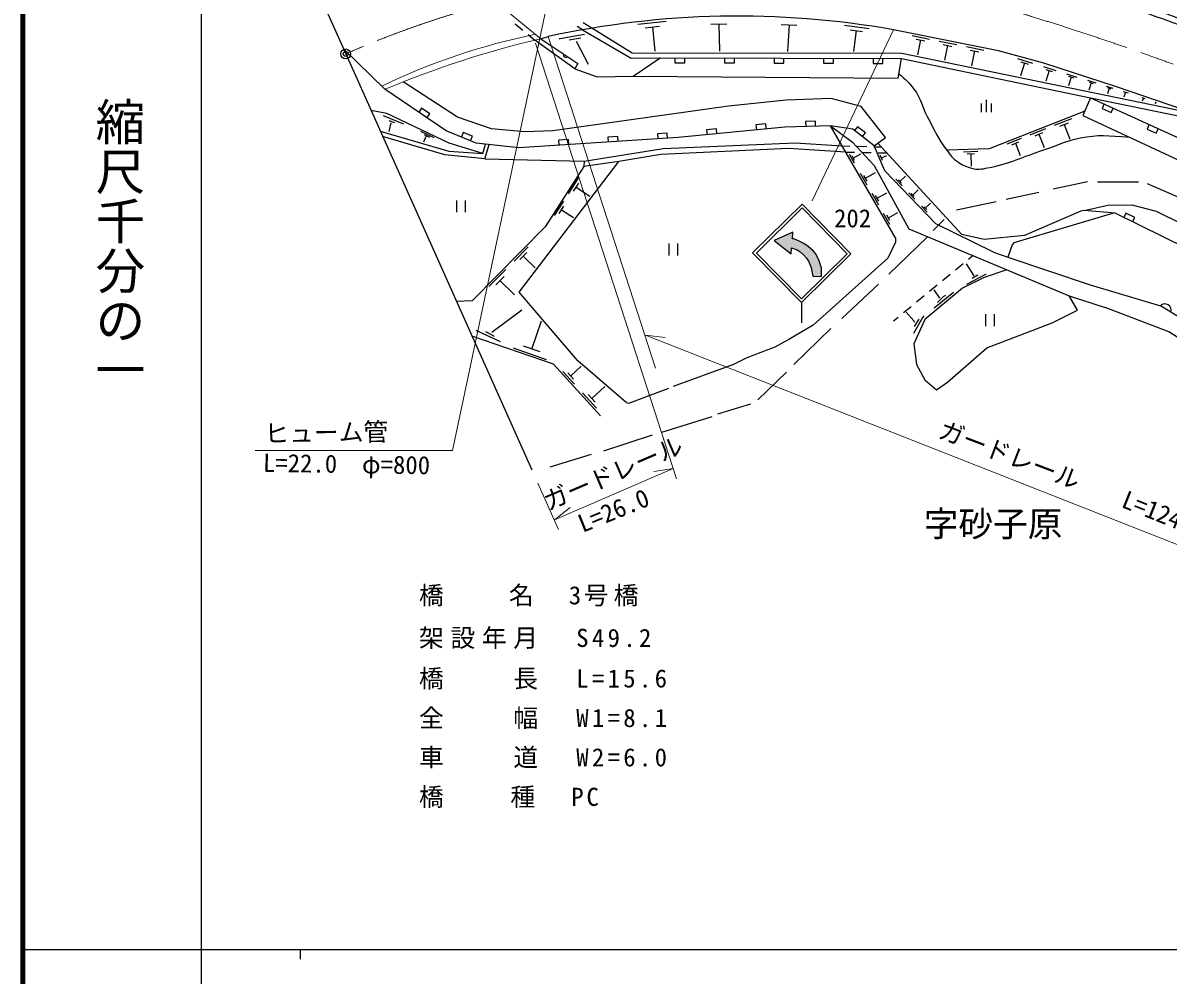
# Model space of a CAD drawing. Units: millimetres, scale not verified. Extents: x 40000 to 680000, y 20000 to 380000.
# Drawn here: x 40000 to 155610, y 202409 to 298490 of the extents above; entities that cross this region are included whole.
import ezdxf
from ezdxf.enums import TextEntityAlignment as Align

# ---------------------------------------------------------------- set-up
doc = ezdxf.new("R2010")
doc.units = ezdxf.units.MM
doc.header["$LTSCALE"] = 1000
doc.header["$PDMODE"] = 32
doc.header["$PDSIZE"] = 500
doc.linetypes.add('CHAIN', pattern=[18.5, 12, -1.5, 3.5, -1.5])
for name, color, linetype, lineweight in [('M-BGD', 7, 'Continuous', 25), ('M-BMK', 2, 'CHAIN', 13), ('M-BMK-SRVR', 3, 'Continuous', 25), ('M-STR-HTXT', 7, 'Continuous', 13), ('M-STR-STRC', 7, 'Continuous', 25), ('M-STR-STRI', 7, 'Continuous', 13), ('M-TTL', 2, 'Continuous', 140), ('M-TTL-BAND', 7, 'Continuous', 25)]:
    doc.layers.add(name, color=color, linetype=linetype, lineweight=lineweight)
doc.layers.add('M-BMK-HTXT', color=7, linetype='Continuous')
doc.layers.add('M-OTRS', color=6, linetype='Continuous')
doc.styles.add('@ＭＳ ゴシック', font='')
doc.styles.add('ＭＳ ゴシック', font='')
doc.styles.get('@ＭＳ ゴシック').set_extended_font_data('@MS Gothic')
doc.styles.get('ＭＳ ゴシック').set_extended_font_data('MS Gothic')

msp = doc.modelspace()

# ---------------------------------------------------------------- hatches: boundary and pattern name
at = {"layer": 'M-STR-STRC'}
msp.add_hatch(color=256, dxfattribs=at).paths.add_polyline_path([(117595, 275777), (117545, 275188), (115848, 276547), (117729, 277378), (117693, 276698), (117844, 276697), (118296, 276512), (118853, 276221), (119273, 275915), (119813, 275442), (120038, 275199), (120395, 274471), (120631, 273758), (120624, 272912), (119733, 272920), (119661, 273434), (119589, 273797), (119411, 274206), (119307, 274434), (119113, 274753), (118798, 275088), (118483, 275377), (118152, 275576)])
msp.add_hatch(color=256, dxfattribs=at).paths.add_polyline_path([(117595, 275777), (117545, 275188), (115848, 276547), (117729, 277378), (117693, 276698), (117844, 276697), (118296, 276512), (118853, 276221), (119273, 275915), (119813, 275442), (120038, 275199), (120395, 274471), (120631, 273758), (120624, 272912), (119733, 272920), (119661, 273434), (119589, 273797), (119411, 274206), (119307, 274434), (119113, 274753), (118798, 275088), (118483, 275377), (118152, 275576)])

# ---------------------------------------------------------------- linework, layer by layer
at = {"layer": 'M-BGD'}
for p, q in [((89683, 298396), (90456, 297762)), ((97429, 297955), (96549, 298486)), ((102063, 298371), (104946, 298652)), ((109456, 298361), (111077, 298396)), ((110266, 298378), (110326, 295622)), ((116560, 298343), (118138, 298252)), ((117349, 298297), (117193, 295614)), ((90998, 297318), (91694, 296747)), ((96507, 297797), (95961, 298129)), ((102826, 298009), (104268, 298149)), ((103547, 298079), (103786, 295628)), ((122933, 298260), (125420, 297924)), ((123504, 297803), (124748, 297635)), ((124126, 297719), (123840, 295605)), ((129789, 297205), (131537, 296852)), ((92287, 296887), (93033, 297110)), ((92287, 296887), (96031, 294391)), ((95133, 296788), (96337, 296986)), ((95840, 296661), (97076, 294336)), ((130173, 296855), (131047, 296678)), ((130610, 296766), (130309, 295281)), ((132512, 296654), (134269, 296299)), ((132898, 296302), (133777, 296124)), ((133337, 296213), (133035, 294720)), ((135244, 296102), (137011, 295744)), ((104329, 294978), (128706, 294898)), ((105829, 294973), (105827, 294473)), ((106827, 294469), (106829, 294969)), ((110829, 294956), (110827, 294456)), ((111827, 294453), (111829, 294953)), ((115829, 294940), (115827, 294440)), ((116827, 294437), (116829, 294937)), ((120829, 294923), (120827, 294423)), ((121827, 294420), (121829, 294920)), ((125829, 294907), (125827, 294407)), ((126827, 294404), (126829, 294904)), ((135633, 295747), (136516, 295569)), ((136074, 295658), (135771, 294156)), ((140421, 294893), (141938, 294420)), ((105827, 294473), (106827, 294469)), ((110827, 294456), (111827, 294453)), ((115827, 294440), (116827, 294437)), ((120827, 294423), (121827, 294420)), ((125827, 294407), (126827, 294404)), ((141108, 294429), (140706, 293139)), ((140729, 294547), (141488, 294311)), ((143016, 294084), (144288, 293688)), ((143592, 293695), (143255, 292614)), ((143274, 293794), (143910, 293596)), ((145353, 293356), (146404, 293028)), ((145829, 293034), (145551, 292141)), ((145566, 293116), (146092, 292953)), ((147458, 292700), (148309, 292434)), ((147631, 292506), (148057, 292373)), ((147844, 292439), (147618, 291716)), ((149354, 292109), (150026, 291900)), ((149658, 291903), (149480, 291332)), ((149490, 291956), (149826, 291851)), ((151061, 291577), (151572, 291418)), ((151316, 291497), (151157, 290987)), ((136768, 289471), (136768, 290346)), ((137268, 289471), (137268, 290721)), ((137768, 289471), (137768, 290346)), ((147786, 290934), (208141, 263326)), ((149150, 290310), (148942, 289855)), ((152958, 290963), (153263, 290858)), ((153111, 290910), (153006, 290606)), ((154289, 290505), (154432, 290456)), ((154361, 290480), (154311, 290337)), ((76378, 289138), (78416, 288297)), ((80244, 289887), (79964, 289474)), ((81072, 289325), (80244, 289887)), ((80791, 288912), (81072, 289325)), ((147017, 289135), (206962, 261265)), ((148942, 289855), (149851, 289439)), ((149851, 289439), (150059, 289894)), ((76926, 288641), (77505, 288438)), ((77155, 288418), (76951, 287520)), ((114992, 288294), (113996, 288196)), ((113996, 288196), (114046, 287698)), ((115041, 287797), (114992, 288294)), ((120017, 288565), (119018, 288538)), ((119018, 288538), (119031, 288038)), ((120031, 288065), (120017, 288565)), ((124262, 288013), (123954, 287619)), ((125050, 287397), (124262, 288013)), ((144131, 288157), (145881, 288849)), ((144672, 288067), (145547, 288414)), ((145110, 288241), (145699, 286753)), ((153697, 288230), (153489, 287775)), ((80136, 287578), (81474, 286928)), ((80677, 287017), (80454, 286456)), ((80499, 287221), (81034, 286960)), ((84454, 287431), (84263, 286969)), ((85378, 287051), (84454, 287431)), ((85188, 286588), (85378, 287051)), ((100064, 287029), (99067, 286965)), ((99067, 286965), (99099, 286466)), ((100096, 286530), (100064, 287029)), ((105054, 287349), (104056, 287285)), ((104056, 287285), (104088, 286786)), ((105086, 286850), (105054, 287349)), ((110016, 287803), (109021, 287704)), ((109021, 287704), (109070, 287207)), ((110065, 287305), (110016, 287803)), ((124742, 287003), (125050, 287397)), ((139379, 286276), (140827, 286849)), ((141684, 287188), (143279, 287819)), ((142177, 287107), (142975, 287422)), ((142576, 287265), (143113, 285909)), ((153489, 287775), (154398, 287359)), ((154398, 287359), (154606, 287814)), ((86434, 285321), (86685, 286256)), ((86649, 284776), (87056, 286215)), ((95075, 286709), (94077, 286645)), ((94077, 286645), (94109, 286146)), ((95107, 286210), (95075, 286709)), ((122709, 286081), (123490, 286061)), ((124190, 286042), (125190, 286016)), ((125889, 285997), (126670, 285977)), ((134773, 277128), (126317, 286363)), ((139827, 286202), (140551, 286489)), ((140189, 286345), (140677, 285114)), ((123067, 285463), (123946, 285444)), ((123957, 284325), (123446, 285208)), ((123961, 284622), (123706, 285064)), ((123834, 284843), (124585, 285277)), ((124646, 285428), (125646, 285407)), ((126345, 285391), (127224, 285372)), ((126791, 284596), (126554, 285137)), ((126673, 284866), (127214, 285103)), ((134943, 285492), (136411, 285536)), ((135317, 285283), (136051, 285305)), ((135684, 285294), (135721, 284046)), ((125238, 282110), (124547, 283304)), ((125072, 282811), (126086, 283398)), ((95086, 281243), (96133, 282877)), ((95593, 281495), (96116, 282312)), ((125244, 282512), (124899, 283109)), ((128757, 282054), (128119, 282719)), ((128698, 282316), (128379, 282648)), ((128538, 282482), (129103, 283024)), ((147473, 282462), (144002, 281700)), ((148489, 282462), (152638, 282462)), ((153485, 282293), (157379, 280600)), ((95855, 281903), (97244, 281014)), ((126392, 280115), (125726, 281266)), ((126398, 280503), (126065, 281078)), ((126232, 280791), (127210, 281356)), ((130042, 280716), (129435, 281348)), ((129985, 280965), (129681, 281281)), ((129833, 281123), (130371, 281640)), ((142563, 281362), (139261, 280684)), ((83774, 280581), (83774, 279381)), ((84674, 279381), (84674, 280581)), ((93681, 279048), (94607, 280494)), ((94129, 279270), (94592, 279994)), ((131297, 279408), (130720, 280010)), ((131243, 279645), (130954, 279946)), ((131099, 279796), (131610, 280287)), ((138245, 280430), (134265, 279584)), ((94361, 279632), (95591, 278845)), ((127522, 278162), (126881, 279271)), ((127528, 278535), (127207, 279090)), ((127368, 278812), (128310, 279358)), ((132995, 278652), (131895, 277552)), ((150083, 279296), (140023, 276282)), ((146796, 279499), (141123, 277044)), ((147150, 279570), (146796, 279499)), ((151357, 279298), (151136, 278849)), ((152254, 278856), (151357, 279298)), ((152033, 278407), (152254, 278856)), ((129439, 277721), (145611, 270948)), ((128085, 276366), (127323, 274758)), ((131302, 276874), (127407, 273149)), ((128085, 276790), (128085, 276366)), ((137059, 276620), (134773, 277128)), ((141123, 277044), (137059, 276620)), ((89599, 274464), (91003, 275891)), ((90164, 274610), (90866, 275324)), ((105220, 276230), (105220, 275030)), ((106120, 275030), (106120, 276230)), ((137991, 275350), (139430, 274842)), ((139853, 276112), (139430, 274842)), ((140023, 276282), (139853, 276112)), ((90515, 274967), (91727, 273774)), ((127323, 274758), (119787, 267984)), ((134908, 274175), (134136, 273540)), ((136039, 272978), (135262, 274169)), ((135920, 275007), (135449, 274620)), ((139430, 274842), (147727, 272048)), ((87053, 271876), (88751, 273602)), ((87736, 272053), (88585, 272916)), ((133596, 273095), (132823, 272460)), ((136415, 273023), (135822, 272685)), ((139345, 273572), (137059, 272810)), ((88161, 272484), (89628, 271041)), ((126391, 272133), (122666, 268662)), ((134858, 271710), (131048, 268577)), ((132283, 272015), (131510, 271380)), ((137059, 272810), (134858, 271710)), ((147727, 272048), (154839, 269932)), ((130970, 270935), (130198, 270300)), ((132583, 270714), (132010, 271554)), ((133949, 271296), (132010, 269720)), ((145611, 270948), (149251, 269762)), ((146457, 269508), (145611, 270948)), ((87333, 267296), (90381, 269551)), ((129657, 269855), (128885, 269220)), ((143917, 268238), (146457, 269508)), ((91367, 265584), (92347, 268439)), ((128344, 268775), (127873, 268388)), ((131048, 268577), (129947, 266122)), ((130433, 268602), (129965, 267847)), ((137176, 269084), (137176, 267884)), ((137313, 265698), (143917, 268238)), ((138076, 267884), (138076, 269084)), ((85738, 267487), (88174, 266331)), ((86712, 267363), (87591, 266885)), ((119787, 267984), (117332, 266545)), ((121565, 267646), (117840, 264005)), ((117332, 266545), (115893, 265783)), ((129947, 266122), (130201, 264005)), ((92874, 264503), (89515, 265656)), ((92207, 265295), (90527, 265872)), ((115893, 265783), (113099, 264682)), ((133334, 262227), (137313, 265698)), ((95294, 262852), (96375, 263840)), ((111744, 264005), (105648, 261804)), ((113099, 264682), (111744, 264005)), ((130201, 264005), (131048, 262481)), ((95684, 262042), (94522, 263314)), ((95584, 262534), (95003, 263170)), ((117078, 263243), (114199, 260449)), ((131048, 262481), (132233, 261465)), ((97421, 260605), (98735, 261805)), ((101161, 260110), (105225, 261634)), ((132233, 261465), (133334, 262227)), ((97894, 259621), (96483, 261167)), ((97773, 260219), (97068, 260992)), ((100907, 260195), (101161, 260110)), ((113437, 260026), (110135, 259010)), ((109543, 258756), (104463, 257147)), ((103531, 256893), (98621, 255284)), ((97351, 254946), (93202, 253676))]:
    msp.add_line(p, q, dxfattribs=at)
for points in [[(94152, 296903), (94222, 296903), (96707, 297343)], [(96507, 297797), (101399, 294945), (104329, 294978)], [(158471, 289278), (128732, 295401), (101499, 295432), (97429, 297955)], [(207575, 265441), (177219, 280634), (166748, 285580), (158471, 289278), (150409, 292051), (143078, 294416), (138499, 295684), (131082, 297146), (127901, 297791)], [(96031, 294391), (95715, 293861), (91694, 296747)], [(95715, 293861), (97965, 293044), (101606, 293130), (104329, 294978)], [(101606, 293130), (128357, 292911), (128706, 294898), (147786, 290934), (147017, 289135)], [(137991, 275350), (132178, 278202), (127018, 283577), (125924, 286079), (127085, 286918), (124612, 290057), (121603, 290873), (117066, 290680), (111230, 290089), (93494, 287599), (90656, 287484), (87316, 287792), (83877, 288974), (78373, 292535)], [(125924, 286079), (123767, 287765), (121539, 288105), (116917, 287982), (106147, 286918), (90055, 285886), (85745, 286359), (82714, 287606), (76551, 291791)], [(147786, 290934), (158461, 288744), (176738, 280271)], [(86434, 285321), (83023, 286339), (76731, 289348), (75135, 289661)], [(147213, 289592), (137558, 285770), (133259, 285641)], [(128085, 276790), (121539, 288105), (123764, 286461), (125924, 284106), (129439, 277721)], [(76069, 287576), (83009, 285550), (86434, 285321)], [(86649, 284776), (82579, 285192), (76318, 287018)], [(96657, 284524), (104626, 285804), (117977, 286385), (122709, 286081)], [(123067, 285463), (117292, 285822), (104408, 285210), (100144, 284489)], [(86649, 284776), (96657, 284524), (96619, 284008), (92727, 277929), (85360, 270440), (83769, 270371)], [(100907, 260195), (96034, 264396), (90108, 271322), (100144, 284489), (96619, 284008)], [(147150, 279570), (149520, 280108), (151949, 280130), (154400, 279506), (180128, 266822), (186416, 266016), (204763, 257420)], [(203528, 255652), (185550, 263824), (179262, 264985), (150262, 279280), (147150, 279570)], [(137243, 273118), (137173, 273086), (135255, 272105)], [(133137, 270991), (132898, 270838), (132316, 270293)], [(178775, 246440), (179012, 246569), (180302, 247407), (166001, 260697), (155682, 267308), (149251, 269762)], [(183728, 247695), (178457, 252998), (162059, 265551), (154839, 269932)], [(130042, 268287), (129956, 268411), (129172, 269309)], [(130940, 268927), (130844, 268803), (129917, 267150)], [(98320, 258858), (93580, 264050), (85332, 266880)]]:
    msp.add_lwpolyline(points, dxfattribs=at)
for centre, radius, start, end in [((103058, 151560), 156844, 66.25217, 75.31146), ((99464, 141994), 166446, 66.47586, 74.96939), ((112189, 209330), 89846, 79.92872, 102.31059), ((94814, 295269), 256, 158.98709, 313.62632), ((155296, 269521), 614, 339.43867, 138.05931)]:
    msp.add_arc(centre, radius, start, end, dxfattribs=at)
msp.add_open_spline([(128435, 293355), (129176, 292745), (129440, 292482), (129958, 291811), (130688, 290866), (130728, 290113), (131290, 289059), (132016, 287700), (132325, 286867), (133259, 285641), (133631, 285152), (133832, 284843), (134343, 284502), (134856, 284159), (135176, 283992), (135770, 283828), (136381, 283658), (136770, 283742), (137393, 283857), (139689, 284279), (140862, 284968), (143082, 285689), (144505, 286151), (145256, 286585), (146723, 286877), (148630, 287257), (149486, 287131), (151701, 286957)], degree=3, knots=[0, 0, 0, 0, 1, 1, 1, 2, 2, 2, 3, 3, 3, 4, 4, 4, 5, 5, 5, 6, 6, 6, 7, 7, 7, 8, 8, 8, 9, 9, 9, 9], dxfattribs=at)
at = {"layer": 'M-BMK'}
for centre, radius, start, end in [((112213, 205389), 98314, 72.41898, 113.77131), ((61176, 35971), 275246, 67.00745, 72.94352)]:
    msp.add_arc(centre, radius, start, end, dxfattribs=at)
at = {"layer": 'M-BMK-SRVR'}
for p, q in [((58000, 327946), (72584, 295362)), ((72584, 295362), (91368, 253393))]:
    msp.add_line(p, q, dxfattribs=at)
msp.add_circle((72584, 295362), 500, dxfattribs=at)
msp.add_point((72584, 295362), dxfattribs=at)
at = {"layer": 'M-OTRS'}
msp.add_point((72584, 295362), dxfattribs=at)
at = {"layer": 'M-STR-HTXT'}
for p, q in [((92883, 300287), (83364, 255335)), ((127901, 297791), (119694, 280534)), ((91763, 296432), (105995, 252486)), ((93033, 297110), (103870, 263666)), ((102854, 266968), (190907, 232340)), ((102854, 266968), (104841, 266743)), ((63461, 255335), (83364, 255335)), ((105660, 253519), (93669, 248352)), ((105688, 253519), (103709, 253230)), ((91978, 252031), (94061, 247375)), ((93669, 248352), (95238, 249591))]:
    msp.add_line(p, q, dxfattribs=at)
at = {"layer": 'M-STR-STRC'}
for p, q in [((118673, 280197), (113669, 275273)), ((118670, 279815), (114051, 275270)), ((123215, 275197), (118670, 279815)), ((123597, 275194), (118673, 280197)), ((113669, 275273), (118593, 270270)), ((114051, 275270), (118597, 270651)), ((118593, 270270), (123597, 275194)), ((118597, 270651), (123215, 275197)), ((118593, 270270), (118593, 268230))]:
    msp.add_line(p, q, dxfattribs=at)
msp.add_lwpolyline([(120624, 272912), (120631, 273758), (120395, 274471), (120038, 275199), (119813, 275442), (119273, 275915), (118853, 276221), (118296, 276512), (117844, 276697), (117693, 276698), (117729, 277378), (115848, 276547), (117545, 275188), (117595, 275777), (118152, 275576), (118483, 275377), (118798, 275088), (119113, 274753), (119307, 274434), (119411, 274206), (119589, 273797), (119661, 273434), (119733, 272920)], close=True, dxfattribs=at)
at = {"layer": 'M-STR-STRI'}
for p, q in [((92287, 296887), (83737, 303902)), ((76551, 291791), (72349, 295886))]:
    msp.add_line(p, q, dxfattribs=at)
for centre, radius, start, end in [((104858, 232732), 65924, 101.47926, 115.74582), ((114563, 201252), 98195, 103.11185, 112.77481)]:
    msp.add_arc(centre, radius, start, end, dxfattribs=at)
at = {"layer": 'M-TTL'}
msp.add_line((40000, 380000), (40000, 20000), dxfattribs=at)
at = {"layer": 'M-TTL-BAND'}
for p, q in [((58000, 370000), (58000, 20000)), ((40000, 205000), (579000, 205000)), ((68000, 205000), (68000, 204000))]:
    msp.add_line(p, q, dxfattribs=at)

# ---------------------------------------------------------------- texts
at = {"layer": 'M-BMK-HTXT', "style": 'ＭＳ ゴシック'}
msp.add_text('字砂子原', height=2566, dxfattribs=at).set_placement((130944, 245892), align=Align.BOTTOM_LEFT)
at = {"layer": 'M-STR-HTXT', "style": 'ＭＳ ゴシック'}
for s, rotation, p in [('ヒューム管', 0.882, (64403, 255598)), ('ガードレール', 339.132, (132086, 256185)), ('ガードレール', 23.25, (93254, 248742)), ('L=22.0\u3000φ=800', 359.125, (64222, 252646)), ('L=26.0', 22.242, (96711, 246514)), ('L=124.0', 338.258, (150577, 249153))]:
    msp.add_text(s, height=1833, rotation=rotation, dxfattribs=at).set_placement(p, align=Align.BOTTOM_LEFT)
at = {"layer": 'M-STR-HTXT', "char_height": 1833, "attachment_point": 7, "style": 'ＭＳ ゴシック'}
for s, insert in [('\\T1.21;橋\u3000\u3000名\u30003号橋', (79984, 239613)), ('\\T1.27;架設年月\u3000S49.2', (79984, 235317)), ('\\T1.27;橋\u3000\u3000長\u3000L=15.6', (79984, 231219)), ('\\T1.27;全\u3000\u3000幅\u3000W1=8.1', (79984, 227239)), ('\\T1.27;車\u3000\u3000道\u3000W2=6.0', (79984, 223259)), ('\\T1.23;橋\u3000\u3000種\u3000PC', (79984, 219279))]:
    msp.add_mtext(s, dxfattribs=dict(at, insert=insert))
at = {"layer": 'M-STR-STRC', "style": 'ＭＳ ゴシック'}
msp.add_text('202', height=1833, dxfattribs=at).set_placement((121890, 277309), align=Align.BOTTOM_LEFT)
at = {"layer": 'M-TTL-BAND', "style": '@ＭＳ ゴシック'}
msp.add_text('縮尺千分の一', height=3666, rotation=270, dxfattribs=at).set_placement((49777, 261030), align=Align.MIDDLE_RIGHT)

doc.saveas('drawing.dxf')
